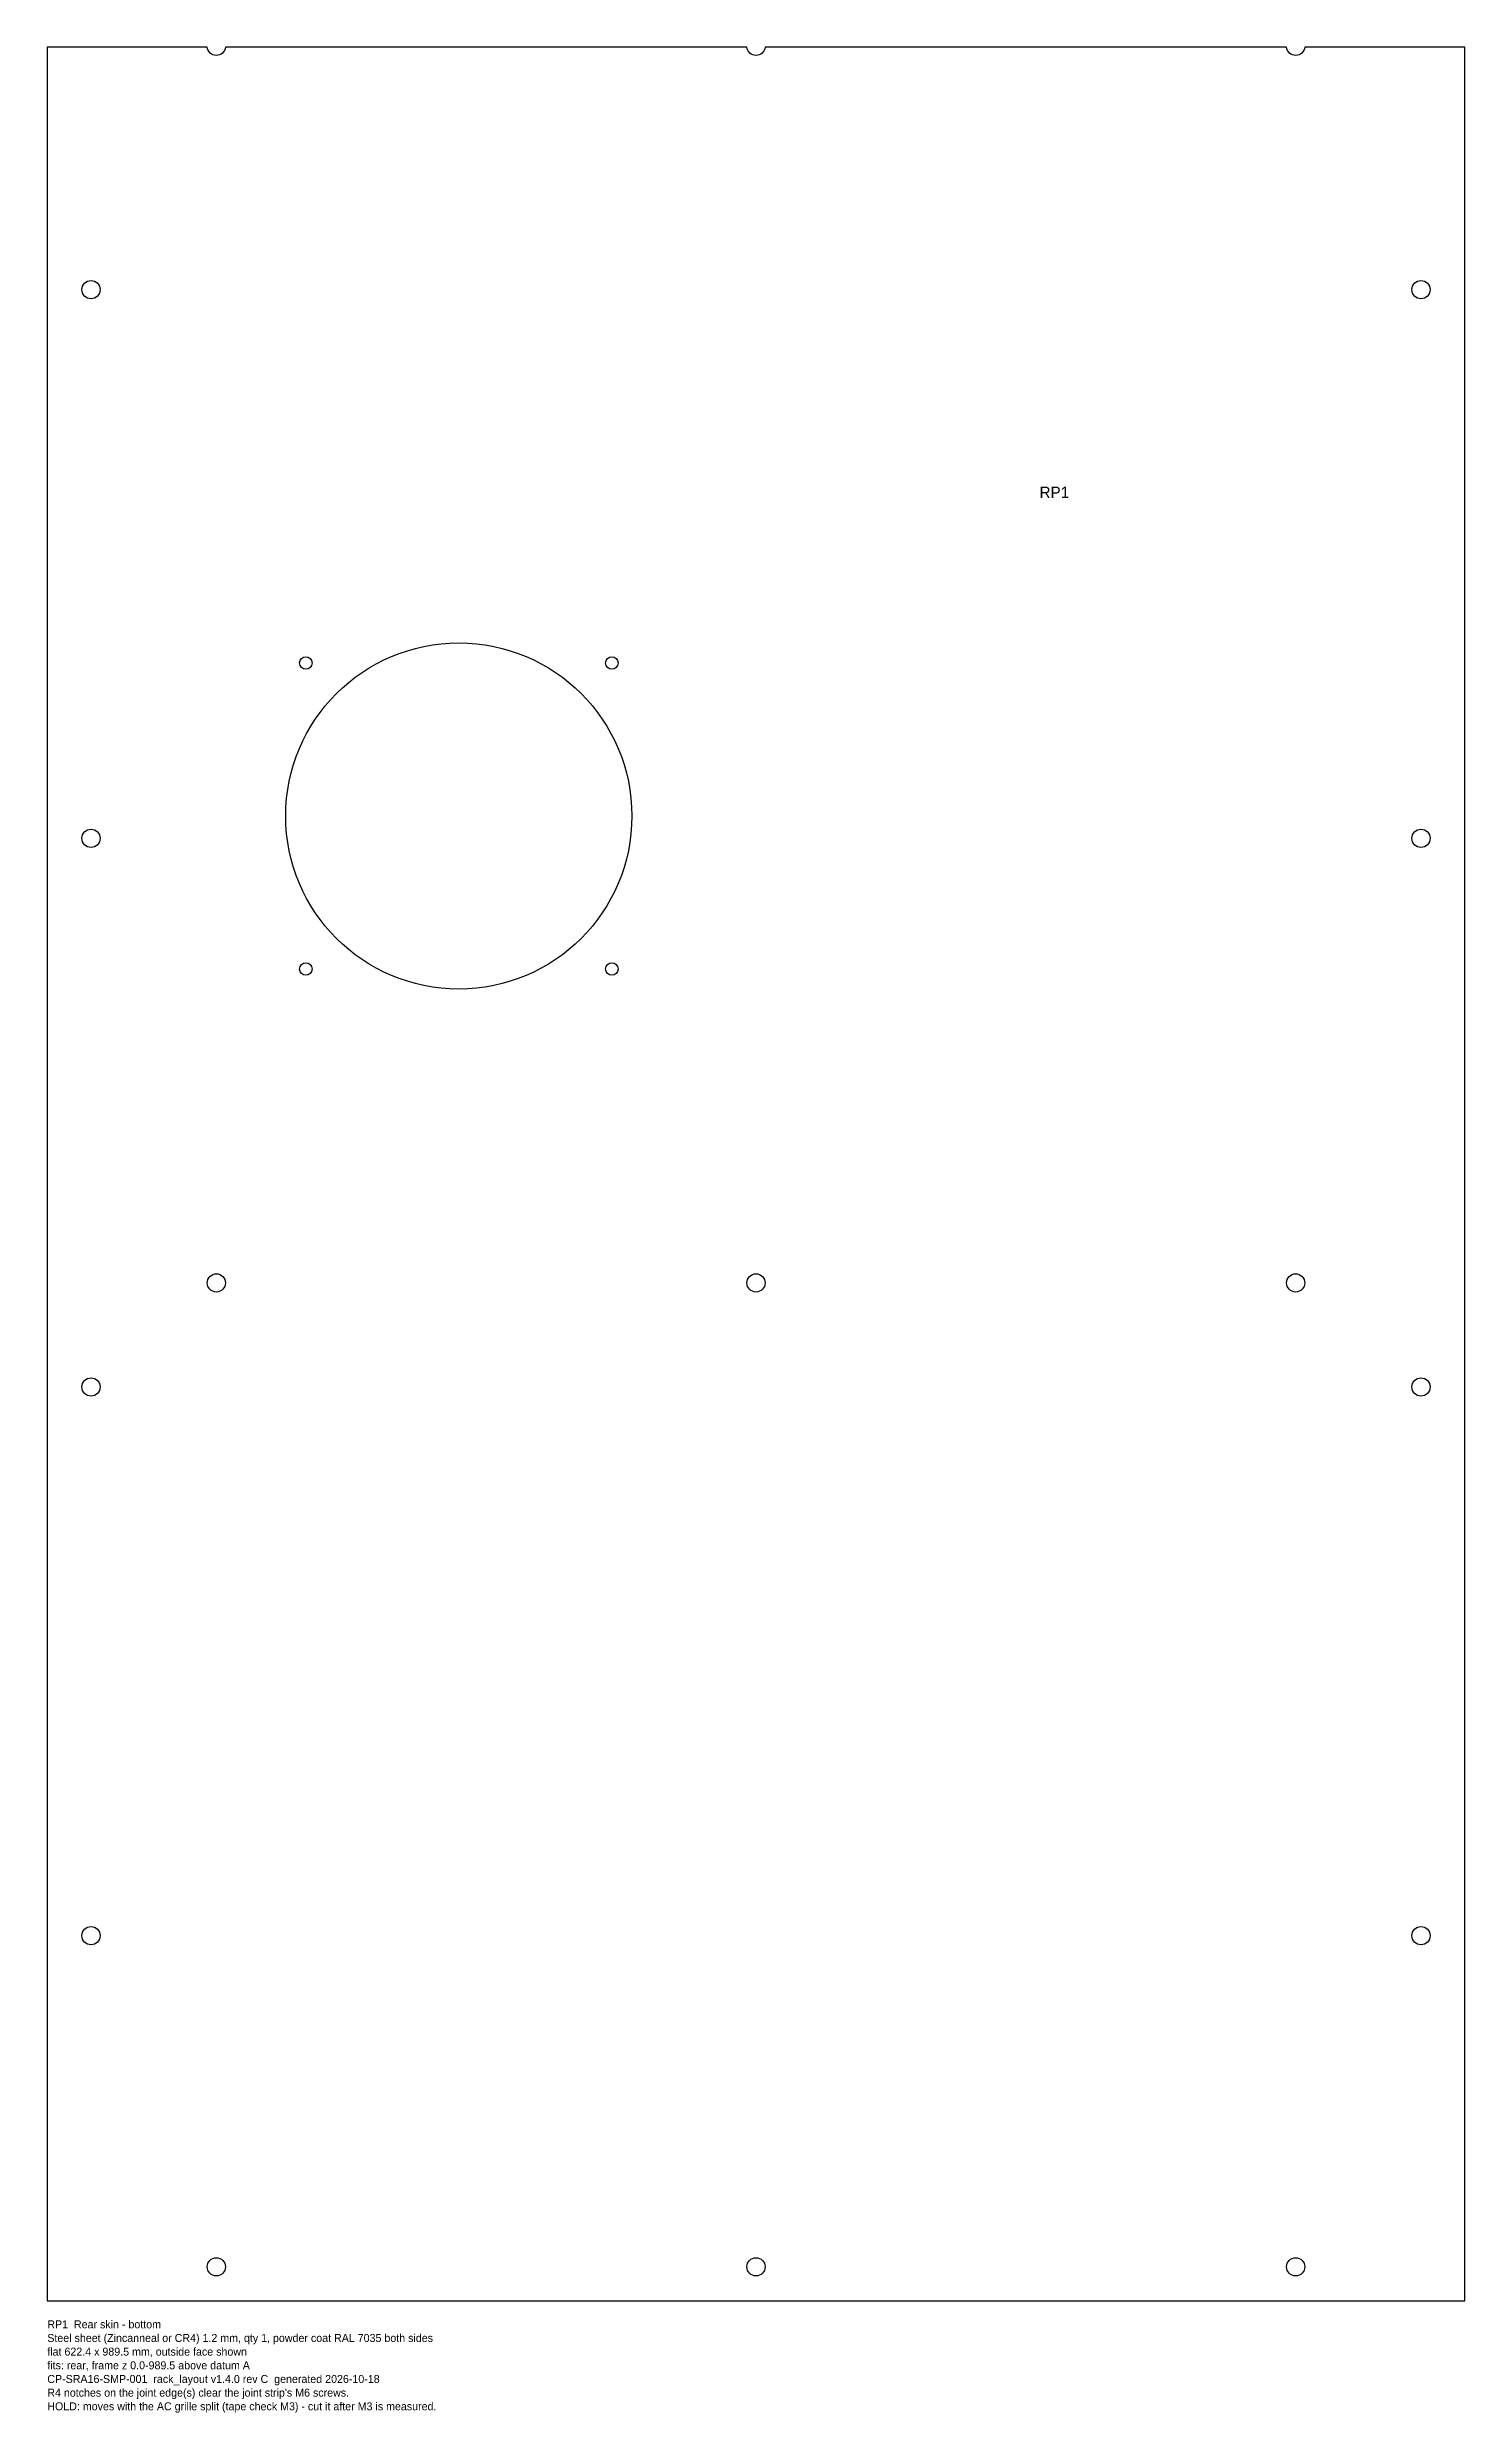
# Model space of a CAD drawing. Header units: millimetres. Extents: x 0 to 622, y -49 to 990.
import ezdxf

# ---------------------------------------------------------------- set-up
doc = ezdxf.new("R2010")
doc.units = ezdxf.units.MM
for name, color, linetype in [('CUT', 7, 'CONTINUOUS'), ('ETCH', 3, 'CONTINUOUS'), ('NOTES', 8, 'CONTINUOUS')]:
    doc.layers.add(name, color=color, linetype=linetype)

msp = doc.modelspace()

# ---------------------------------------------------------------- linework, layer by layer
at = {"layer": 'CUT'}
msp.add_lwpolyline([(0, 0), (622.4, 0), (622.4, 989.5), (552.2, 989.5, -0.881917), (544.2, 989.5), (315.2, 989.5, -0.881917), (307.2, 989.5), (78.2, 989.5, -0.881917), (70.2, 989.5), (0, 989.5)], format="xyb", close=True, dxfattribs=at)
for centre, radius in [((19.2, 883.1), 4), ((603.2, 883.1), 4), ((180.7, 652), 76), ((113.5, 719.2), 2.75), ((247.9, 719.2), 2.75), ((19.2, 642.2), 4), ((603.2, 642.2), 4), ((113.5, 584.8), 2.75), ((247.9, 584.8), 2.75), ((74.2, 447), 4), ((311.2, 447), 4), ((548.2, 447), 4), ((19.2, 401.3), 4), ((603.2, 401.3), 4), ((19.2, 160.4), 4), ((603.2, 160.4), 4), ((74.2, 15), 4), ((311.2, 15), 4), ((548.2, 15), 4)]:
    msp.add_circle(centre, radius, dxfattribs=at)

# ---------------------------------------------------------------- texts
at = {"layer": 'ETCH'}
msp.add_text('RP1', height=5, dxfattribs=at).set_placement((435.7, 791.6))
at = {"layer": 'NOTES'}
for s, p in [('RP1  Rear skin - bottom', (0, -12)), ('flat 622.4 x 989.5 mm, outside face shown', (0, -24)), ('Steel sheet (Zincanneal or CR4) 1.2 mm, qty 1, powder coat RAL 7035 both sides', (0, -18)), ('fits: rear, frame z 0.0-989.5 above datum A', (0, -30)), ('CP-SRA16-SMP-001  rack_layout v1.4.0 rev C  generated 2026-10-18', (0, -36)), ("R4 notches on the joint edge(s) clear the joint strip's M6 screws.", (0, -42)), ('HOLD: moves with the AC grille split (tape check M3) - cut it after M3 is measured.', (0, -48))]:
    msp.add_text(s, height=3.5, dxfattribs=at).set_placement(p)

doc.saveas('drawing.dxf')
